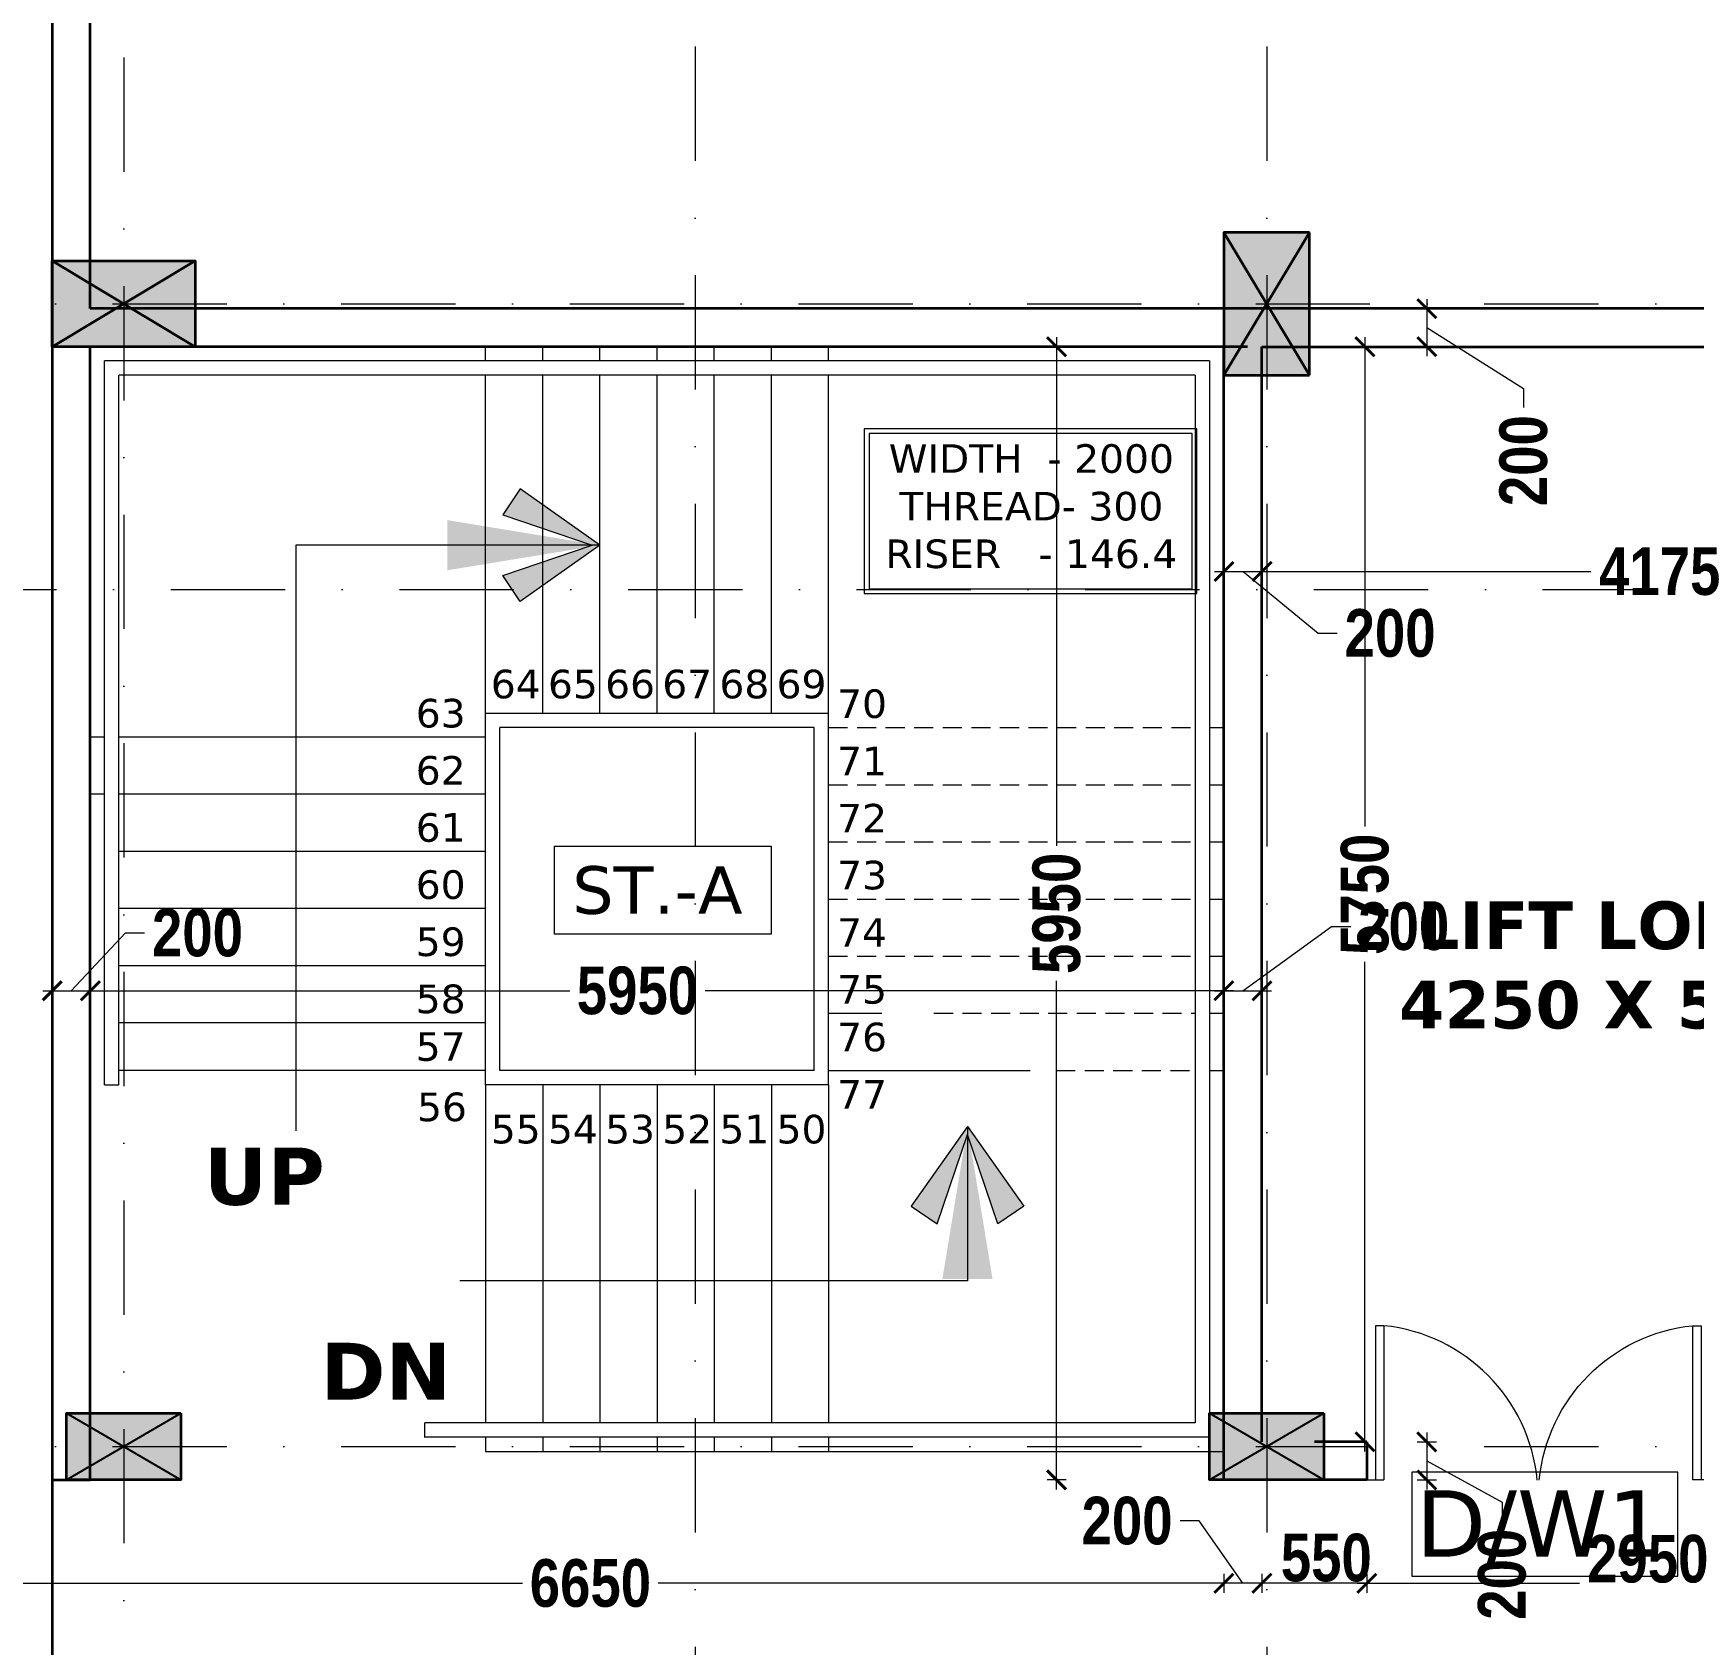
# Model space of a CAD drawing. Header units: millimetres. Extents: x -3092155 to 4513934, y -12317808 to 1850003.
# Drawn here: x -444989 to -436272, y -5524827 to -5516365 of the extents above; entities that cross this region are included whole.
import ezdxf

# ---------------------------------------------------------------- set-up
doc = ezdxf.new("R2010")
doc.units = ezdxf.units.MM
doc.header["$LTSCALE"] = 2
doc.header["$MEASUREMENT"] = 0
doc.header["$PDMODE"] = 34
doc.header["$PDSIZE"] = 500
doc.linetypes.add('DASHDOT', pattern=[1, 0.5, -0.25, 0, -0.25])
doc.linetypes.add('HIDDEN', pattern=[0.375, 0.25, -0.125])
doc.layers.add('AEROW', color=7, linetype='Continuous', lineweight=15, true_color=0x0d0d0d)
for name, color, linetype, lineweight in [('coloumn', 10, 'Continuous', 35), ('D DIM', 250, 'Continuous', 9), ('DIM', 27, 'Continuous', 5), ('DOOR', 27, 'Continuous', 5), ('DW1', 10, 'Continuous', 9), ('expen. jt.', 130, 'Continuous', 35), ('GRID', 251, 'DASHDOT', 5), ('RAILING', 47, 'Continuous', 13), ('SILL', 74, 'Continuous', 9), ('STAIR', 252, 'Continuous', 9), ('TEXT', 7, 'Continuous', 13), ('WAll', 250, 'Continuous', 35)]:
    doc.layers.add(name, color=color, linetype=linetype, lineweight=lineweight)
doc.styles.add('INNER DIM', font='ARIALNB.TTF', dxfattribs={"height": 250})
doc.styles.add('style2', font='verdana.ttf')
doc.dimstyles.new('external final', dxfattribs={"dimscale": 0, "dimtxt": 250, "dimasz": 100, "dimexe": 50, "dimexo": 50, "dimgap": 50, "dimtad": 0, "dimdec": 0, "dimzin": 0, "dimdsep": 46, "dimtxsty": 'INNER DIM', "dimblk": 'ARCHTICK', "dimcen": 100, "dimdle": 50, "dimclrd": 256, "dimclre": 256, "dimclrt": 256, "dimadec": 0, "dimazin": 0, "dimtfac": 1, "dimtdec": 0, "dimtix": 1, "dimtmove": 1, "dimatfit": 3, "dimfxl": 50, "dimfxlon": 1, "dimtolj": 1, "dimtzin": 0, "dimlwd": -1, "dimlwe": -1, "dimarcsym": 1})
doc.dimstyles.new('INNER DIM', dxfattribs={"dimscale": 0, "dimtxt": 250, "dimasz": 100, "dimexe": 50, "dimexo": 50, "dimgap": 50, "dimtad": 0, "dimdec": 0, "dimzin": 0, "dimdsep": 46, "dimtxsty": 'INNER DIM', "dimblk": 'ARCHTICK', "dimcen": 100, "dimdle": 50, "dimclrd": 256, "dimclre": 256, "dimclrt": 256, "dimadec": 0, "dimazin": 0, "dimtfac": 1, "dimtdec": 0, "dimtix": 1, "dimtmove": 2, "dimatfit": 3, "dimfxl": 50, "dimfxlon": 1, "dimtolj": 1, "dimtzin": 0, "dimlwd": -1, "dimlwe": -1, "dimarcsym": 1})

# ---------------------------------------------------------------- blocks, each defined once
blk = doc.blocks.new('_ArchTick')
at = {"color": 0, "linetype": 'ByBlock', "const_width": 0.15}
blk.add_lwpolyline([(-0.5, -0.5), (0.5, 0.5)], dxfattribs=at)
blk = doc.blocks.new('*D347')
at = {"layer": 'D DIM', "ltscale": 100, "transparency": 16777216}
for p, q in [((-438038.9, -5524503.7), (-436871.7, -5524503.7)), ((-437988.9, -5524453.7), (-437988.9, -5524553.7)), ((-434988.5, -5524503.7), (-436155.7, -5524503.7)), ((-435038.5, -5524453.7), (-435038.5, -5524553.7))]:
    blk.add_line(p, q, dxfattribs=at)
at = {"layer": 'Defpoints', "color": 0, "lineweight": 50, "ltscale": 100, "transparency": 16777216}
for p in [(-437988.9, -5523961.2), (-435038.5, -5523961.2), (-437988.9, -5524503.7)]:
    blk.add_point(p, dxfattribs=at)
at = {"layer": 'D DIM', "ltscale": 100, "transparency": 16777216, "xscale": 100, "yscale": 100, "zscale": 100, "rotation": 180}
blk.add_blockref('_ArchTick', (-437988.9, -5524503.7), dxfattribs=at)
at = {"layer": 'D DIM', "ltscale": 100, "transparency": 16777216, "xscale": 100, "yscale": 100, "zscale": 100}
blk.add_blockref('_ArchTick', (-435038.5, -5524503.7), dxfattribs=at)
at = {"layer": 'D DIM', "ltscale": 100, "transparency": 16777216, "insert": (-436513.7, -5524376.1), "char_height": 250, "attachment_point": 5, "style": 'INNER DIM'}
blk.add_mtext('\\A1;2950', dxfattribs=at)
blk = doc.blocks.new('*D348')
at = {"layer": 'D DIM', "ltscale": 100, "transparency": 16777216}
for p, q in [((-438538.9, -5524503.7), (-438638.9, -5524503.7)), ((-438538.9, -5524453.7), (-438538.9, -5524553.7)), ((-437988.9, -5524503.7), (-438538.9, -5524503.7)), ((-437988.9, -5524453.7), (-437988.9, -5524553.7)), ((-437988.9, -5524503.7), (-437888.9, -5524503.7))]:
    blk.add_line(p, q, dxfattribs=at)
at = {"layer": 'Defpoints', "color": 0, "lineweight": 50, "ltscale": 100, "transparency": 16777216}
for p in [(-438538.9, -5523611.2), (-437988.9, -5523961.2), (-438538.9, -5524503.7)]:
    blk.add_point(p, dxfattribs=at)
at = {"layer": 'D DIM', "ltscale": 100, "transparency": 16777216, "xscale": 100, "yscale": 100, "zscale": 100}
blk.add_blockref('_ArchTick', (-438538.9, -5524503.7), dxfattribs=at)
at = {"layer": 'D DIM', "ltscale": 100, "transparency": 16777216, "xscale": 100, "yscale": 100, "zscale": 100, "rotation": 180}
blk.add_blockref('_ArchTick', (-437988.9, -5524503.7), dxfattribs=at)
at = {"layer": 'D DIM', "ltscale": 100, "transparency": 16777216, "insert": (-438201.4, -5524370.1), "char_height": 250, "attachment_point": 5, "style": 'INNER DIM'}
blk.add_mtext('\\A1;550', dxfattribs=at)
blk = doc.blocks.new('*D349')
at = {"layer": 'D DIM', "ltscale": 100, "transparency": 16777216}
for p, q in [((-438868.8, -5524176), (-438968.8, -5524176)), ((-438638.9, -5524503.7), (-438868.8, -5524176)), ((-438488.9, -5524503.7), (-438788.9, -5524503.7)), ((-438738.9, -5524453.7), (-438738.9, -5524553.7)), ((-438538.9, -5524453.7), (-438538.9, -5524553.7))]:
    blk.add_line(p, q, dxfattribs=at)
at = {"layer": 'Defpoints', "color": 0, "lineweight": 50, "ltscale": 100, "transparency": 16777216}
for p in [(-438738.9, -5523611.2), (-438538.9, -5523611.2), (-438738.9, -5524503.7)]:
    blk.add_point(p, dxfattribs=at)
at = {"layer": 'D DIM', "ltscale": 100, "transparency": 16777216, "xscale": 100, "yscale": 100, "zscale": 100, "rotation": 180}
blk.add_blockref('_ArchTick', (-438738.9, -5524503.7), dxfattribs=at)
at = {"layer": 'D DIM', "ltscale": 100, "transparency": 16777216, "xscale": 100, "yscale": 100, "zscale": 100}
blk.add_blockref('_ArchTick', (-438538.9, -5524503.7), dxfattribs=at)
at = {"layer": 'D DIM', "ltscale": 100, "transparency": 16777216, "insert": (-439247.1, -5524176), "char_height": 250, "attachment_point": 5, "style": 'INNER DIM'}
blk.add_mtext('\\A1;200', dxfattribs=at)
blk = doc.blocks.new('*D350')
at = {"layer": 'D DIM', "ltscale": 100, "transparency": 16777216}
for p, q in [((-445439.4, -5524503.7), (-442419.7, -5524503.7)), ((-445389.4, -5524453.7), (-445389.4, -5524553.7)), ((-438688.9, -5524503.7), (-441708.6, -5524503.7)), ((-438738.9, -5524453.7), (-438738.9, -5524553.7))]:
    blk.add_line(p, q, dxfattribs=at)
at = {"layer": 'Defpoints', "color": 0, "lineweight": 50, "ltscale": 100, "transparency": 16777216}
for p in [(-438738.9, -5523611.2), (-445389.4, -5523961.2), (-445389.4, -5524503.7)]:
    blk.add_point(p, dxfattribs=at)
at = {"layer": 'D DIM', "ltscale": 100, "transparency": 16777216, "xscale": 100, "yscale": 100, "zscale": 100, "rotation": 180}
blk.add_blockref('_ArchTick', (-445389.4, -5524503.7), dxfattribs=at)
at = {"layer": 'D DIM', "ltscale": 100, "transparency": 16777216, "xscale": 100, "yscale": 100, "zscale": 100}
blk.add_blockref('_ArchTick', (-438738.9, -5524503.7), dxfattribs=at)
at = {"layer": 'D DIM', "ltscale": 100, "transparency": 16777216, "insert": (-442064.1, -5524503.7), "char_height": 250, "attachment_point": 5, "style": 'INNER DIM'}
blk.add_mtext('\\A1;6650', dxfattribs=at)
blk = doc.blocks.new('*D352')
at = {"layer": 'Defpoints', "color": 0, "lineweight": 50, "ltscale": 100, "transparency": 16777216}
for p in [(-444888.9, -5520936.2), (-444688.9, -5520936.2), (-444688.9, -5521392.5)]:
    blk.add_point(p, dxfattribs=at)
at = {"layer": 'DIM', "ltscale": 100, "transparency": 16777216}
for p, q in [((-444788.9, -5521392.5), (-444505, -5521088.8)), ((-444505, -5521088.8), (-444405, -5521088.8)), ((-444888.9, -5521342.5), (-444888.9, -5521442.5)), ((-444688.9, -5521342.5), (-444688.9, -5521442.5)), ((-444938.9, -5521392.5), (-444638.9, -5521392.5))]:
    blk.add_line(p, q, dxfattribs=at)
at = {"layer": 'DIM', "ltscale": 100, "transparency": 16777216, "xscale": 100, "yscale": 100, "zscale": 100, "rotation": 180}
blk.add_blockref('_ArchTick', (-444888.9, -5521392.5), dxfattribs=at)
at = {"layer": 'DIM', "ltscale": 100, "transparency": 16777216, "xscale": 100, "yscale": 100, "zscale": 100}
blk.add_blockref('_ArchTick', (-444688.9, -5521392.5), dxfattribs=at)
at = {"layer": 'DIM', "ltscale": 100, "transparency": 16777216, "insert": (-444126.7, -5521088.8), "char_height": 250, "attachment_point": 5, "style": 'INNER DIM'}
blk.add_mtext('\\A1;200', dxfattribs=at)
blk = doc.blocks.new('*D353')
at = {"layer": 'D DIM', "ltscale": 100, "transparency": 16777216}
for p, q in [((-444688.5, -5521342.5), (-444688.5, -5521442.5)), ((-438738.9, -5521342.5), (-438738.9, -5521442.5)), ((-444738.5, -5521392.5), (-442172.5, -5521392.5)), ((-438688.9, -5521392.5), (-441462.2, -5521392.5))]:
    blk.add_line(p, q, dxfattribs=at)
at = {"layer": 'Defpoints', "color": 0, "lineweight": 50, "ltscale": 100, "transparency": 16777216}
for p in [(-444688.5, -5520936.2), (-438738.9, -5521211.2), (-438738.9, -5521392.5)]:
    blk.add_point(p, dxfattribs=at)
at = {"layer": 'D DIM', "ltscale": 100, "transparency": 16777216, "xscale": 100, "yscale": 100, "zscale": 100, "rotation": 180}
blk.add_blockref('_ArchTick', (-444688.5, -5521392.5), dxfattribs=at)
at = {"layer": 'D DIM', "ltscale": 100, "transparency": 16777216, "xscale": 100, "yscale": 100, "zscale": 100}
blk.add_blockref('_ArchTick', (-438738.9, -5521392.5), dxfattribs=at)
at = {"layer": 'D DIM', "ltscale": 100, "transparency": 16777216, "insert": (-441817.4, -5521392.5), "char_height": 250, "attachment_point": 5, "style": 'INNER DIM'}
blk.add_mtext('\\A1;5950', dxfattribs=at)
blk = doc.blocks.new('*D354')
at = {"layer": 'D DIM', "ltscale": 100, "transparency": 16777216}
for p, q in [((-438638.9, -5521392.5), (-438173.3, -5521055.3)), ((-438173.3, -5521055.3), (-438073.3, -5521055.3)), ((-438738.9, -5521342.5), (-438738.9, -5521442.5)), ((-438538.9, -5521342.5), (-438538.9, -5521442.5)), ((-438788.9, -5521392.5), (-438488.9, -5521392.5))]:
    blk.add_line(p, q, dxfattribs=at)
at = {"layer": 'Defpoints', "color": 0, "lineweight": 50, "ltscale": 100, "transparency": 16777216}
for p in [(-438738.9, -5521186.2), (-438538.9, -5521127.3), (-438538.9, -5521392.5)]:
    blk.add_point(p, dxfattribs=at)
at = {"layer": 'D DIM', "ltscale": 100, "transparency": 16777216, "xscale": 100, "yscale": 100, "zscale": 100, "rotation": 180}
blk.add_blockref('_ArchTick', (-438738.9, -5521392.5), dxfattribs=at)
at = {"layer": 'D DIM', "ltscale": 100, "transparency": 16777216, "xscale": 100, "yscale": 100, "zscale": 100}
blk.add_blockref('_ArchTick', (-438538.9, -5521392.5), dxfattribs=at)
at = {"layer": 'D DIM', "ltscale": 100, "transparency": 16777216, "insert": (-437794.9, -5521055.3), "char_height": 250, "attachment_point": 5, "style": 'INNER DIM'}
blk.add_mtext('\\A1;200', dxfattribs=at)
blk = doc.blocks.new('*D364')
at = {"layer": 'D DIM', "ltscale": 100, "transparency": 16777216}
for p, q in [((-439616.8, -5517961.2), (-439616.8, -5520631)), ((-439566.8, -5518011.2), (-439666.8, -5518011.2)), ((-439616.8, -5524011.2), (-439616.8, -5521341.4)), ((-439566.8, -5523961.2), (-439666.8, -5523961.2))]:
    blk.add_line(p, q, dxfattribs=at)
at = {"layer": 'Defpoints', "color": 0, "lineweight": 50, "ltscale": 100, "transparency": 16777216}
for p in [(-439616.8, -5518011.2), (-438738.9, -5518011.2), (-438813.9, -5523961.2)]:
    blk.add_point(p, dxfattribs=at)
at = {"layer": 'D DIM', "ltscale": 100, "transparency": 16777216, "xscale": 100, "yscale": 100, "zscale": 100}
for p, rotation in [((-439616.8, -5518011.2), 90), ((-439616.8, -5523961.2), 270)]:
    blk.add_blockref('_ArchTick', p, dxfattribs=dict(at, rotation=rotation))
at = {"layer": 'D DIM', "ltscale": 100, "transparency": 16777216, "insert": (-439616.8, -5520986.2), "char_height": 250, "attachment_point": 5, "rotation": 90, "style": 'INNER DIM'}
blk.add_mtext('\\A1;5950', dxfattribs=at)
blk = doc.blocks.new('1000 DOOR R')
at = {"layer": 'DOOR', "color": 252, "ltscale": 200}
for p, q in [((-900, -900), (0, -900)), ((-900, -900), (-900, -950)), ((-900, -950), (0, -950)), ((0, -1000), (0, -900))]:
    blk.add_line(p, q, dxfattribs=at)
blk.add_arc((96.2, -1003), 1001.5, 95.46124, 174.09882, dxfattribs=at)
blk = doc.blocks.new('S.F')
at = {"layer": 'coloumn', "ltscale": 100}
for points in [[(47380.5, -5826356.2), (46930.5, -5826356.2), (46930.5, -5825606.2), (47380.5, -5825606.2)], [(41530.8, -5826206.2), (41530.8, -5825756.2), (40780.8, -5825756.2), (40780.8, -5826206.2)], [(41455.5, -5831806.2), (41455.5, -5832156.2), (40855.5, -5832156.2), (40855.5, -5831806.2)], [(47455.5, -5831806.2), (47455.5, -5832156.2), (46855.5, -5832156.2), (46855.5, -5831806.2)]]:
    blk.add_hatch(color=256, dxfattribs=at).paths.add_polyline_path(points)
for p, q in [((47380.5, -5825606.2), (46930.5, -5825606.2)), ((46930.5, -5825606.2), (46930.5, -5826356.2)), ((47380.5, -5826356.2), (47380.5, -5825606.2)), ((40780.8, -5826206.2), (40780.8, -5825756.2)), ((40780.8, -5825756.2), (41530.8, -5825756.2)), ((41530.8, -5825756.2), (41530.8, -5826206.2)), ((41530.8, -5826206.2), (40780.8, -5826206.2)), ((46930.5, -5826356.2), (47380.5, -5826356.2))]:
    blk.add_line(p, q, dxfattribs=at)
at = {"layer": 'coloumn', "lineweight": 25, "ltscale": 100}
for p, q in [((40855.5, -5832156.2), (41455.5, -5831806.2)), ((40855.5, -5831806.2), (41455.5, -5832156.2)), ((46855.5, -5832156.2), (47455.5, -5831806.2)), ((46855.5, -5831806.2), (47455.5, -5832156.2))]:
    blk.add_line(p, q, dxfattribs=at)
at = {"layer": 'coloumn', "ltscale": 100}
for points in [[(47380.5, -5826356.2), (46930.5, -5825606.2), (46930.5, -5826356.2), (47380.5, -5825606.2)], [(41530.8, -5826206.2), (40780.8, -5825756.2), (41530.8, -5825756.2), (40780.8, -5826206.2)]]:
    blk.add_lwpolyline(points, dxfattribs=at)
for points in [[(41455.5, -5831806.2), (41455.5, -5832156.2), (40855.5, -5832156.2), (40855.5, -5831806.2)], [(47455.5, -5831806.2), (47455.5, -5832156.2), (46855.5, -5832156.2), (46855.5, -5831806.2)]]:
    blk.add_lwpolyline(points, close=True, dxfattribs=at)
blk = doc.blocks.new('*D1053')
at = {"layer": 'D DIM', "ltscale": 100, "transparency": 16777216}
for p, q in [((-437673.6, -5517761.2), (-437673.6, -5518061.2)), ((-437723.6, -5517811.2), (-437623.6, -5517811.2)), ((-437673.6, -5517911.2), (-437165.8, -5518231.2)), ((-437723.6, -5518011.2), (-437623.6, -5518011.2)), ((-437165.8, -5518231.2), (-437165.8, -5518331.2))]:
    blk.add_line(p, q, dxfattribs=at)
at = {"layer": 'Defpoints', "color": 0, "lineweight": 50, "ltscale": 100, "transparency": 16777216}
for p in [(-438288.5, -5517811.2), (-438288.5, -5518011.2), (-437673.6, -5518011.2)]:
    blk.add_point(p, dxfattribs=at)
at = {"layer": 'D DIM', "ltscale": 100, "transparency": 16777216, "xscale": 100, "yscale": 100, "zscale": 100}
for p, rotation in [((-437673.6, -5517811.2), 90), ((-437673.6, -5518011.2), 270)]:
    blk.add_blockref('_ArchTick', p, dxfattribs=dict(at, rotation=rotation))
at = {"layer": 'D DIM', "ltscale": 100, "transparency": 16777216, "insert": (-437165.8, -5518609.5), "char_height": 250, "attachment_point": 5, "rotation": 90, "style": 'INNER DIM'}
blk.add_mtext('\\A1;200', dxfattribs=at)
blk = doc.blocks.new('*D1054')
at = {"layer": 'D DIM', "ltscale": 100, "transparency": 16777216}
for p, q in [((-437673.6, -5523711.2), (-437673.6, -5524011.2)), ((-437723.6, -5523761.2), (-437623.6, -5523761.2)), ((-437673.6, -5523861.2), (-437278.4, -5524077.7)), ((-437723.6, -5523961.2), (-437623.6, -5523961.2)), ((-437278.4, -5524077.7), (-437278.4, -5524177.7))]:
    blk.add_line(p, q, dxfattribs=at)
at = {"layer": 'Defpoints', "color": 0, "lineweight": 50, "ltscale": 100, "transparency": 16777216}
for p in [(-438201, -5523761.2), (-438195.2, -5523961.2), (-437673.6, -5523961.2)]:
    blk.add_point(p, dxfattribs=at)
at = {"layer": 'D DIM', "ltscale": 100, "transparency": 16777216, "xscale": 100, "yscale": 100, "zscale": 100}
for p, rotation in [((-437673.6, -5523761.2), 90), ((-437673.6, -5523961.2), 270)]:
    blk.add_blockref('_ArchTick', p, dxfattribs=dict(at, rotation=rotation))
at = {"layer": 'D DIM', "ltscale": 100, "transparency": 16777216, "insert": (-437278.4, -5524456.1), "char_height": 250, "attachment_point": 5, "rotation": 90, "style": 'INNER DIM'}
blk.add_mtext('\\A1;200', dxfattribs=at)
blk = doc.blocks.new('*D1055')
at = {"layer": 'D DIM', "ltscale": 100, "transparency": 16777216}
for p, q in [((-438788.5, -5519191.2), (-438488.5, -5519191.2)), ((-438738.5, -5519141.2), (-438738.5, -5519241.2)), ((-438638.5, -5519191.2), (-438244.8, -5519516)), ((-438538.5, -5519141.2), (-438538.5, -5519241.2)), ((-438244.8, -5519516), (-438144.8, -5519516))]:
    blk.add_line(p, q, dxfattribs=at)
at = {"layer": 'Defpoints', "color": 0, "lineweight": 50, "ltscale": 100, "transparency": 16777216}
for p in [(-438738.5, -5518161.2), (-438538.5, -5518161.2), (-438538.5, -5519191.2)]:
    blk.add_point(p, dxfattribs=at)
at = {"layer": 'D DIM', "ltscale": 100, "transparency": 16777216, "xscale": 100, "yscale": 100, "zscale": 100, "rotation": 180}
blk.add_blockref('_ArchTick', (-438738.5, -5519191.2), dxfattribs=at)
at = {"layer": 'D DIM', "ltscale": 100, "transparency": 16777216, "xscale": 100, "yscale": 100, "zscale": 100}
blk.add_blockref('_ArchTick', (-438538.5, -5519191.2), dxfattribs=at)
at = {"layer": 'D DIM', "ltscale": 100, "transparency": 16777216, "insert": (-437866.5, -5519516), "char_height": 250, "attachment_point": 5, "style": 'INNER DIM'}
blk.add_mtext('\\A1;200', dxfattribs=at)
blk = doc.blocks.new('*D1056')
at = {"layer": 'D DIM', "ltscale": 100, "transparency": 16777216}
for p, q in [((-438588.5, -5519191.2), (-436812.8, -5519191.2)), ((-438538.5, -5519141.2), (-438538.5, -5519241.2)), ((-434313.9, -5519191.2), (-436089.7, -5519191.2)), ((-434363.9, -5519141.2), (-434363.9, -5519241.2))]:
    blk.add_line(p, q, dxfattribs=at)
at = {"layer": 'Defpoints', "color": 0, "lineweight": 50, "ltscale": 100, "transparency": 16777216}
for p in [(-438538.5, -5518161.2), (-434363.9, -5518636.2), (-434363.9, -5519191.2)]:
    blk.add_point(p, dxfattribs=at)
at = {"layer": 'D DIM', "ltscale": 100, "transparency": 16777216, "xscale": 100, "yscale": 100, "zscale": 100, "rotation": 180}
blk.add_blockref('_ArchTick', (-438538.5, -5519191.2), dxfattribs=at)
at = {"layer": 'D DIM', "ltscale": 100, "transparency": 16777216, "xscale": 100, "yscale": 100, "zscale": 100}
blk.add_blockref('_ArchTick', (-434363.9, -5519191.2), dxfattribs=at)
at = {"layer": 'D DIM', "ltscale": 100, "transparency": 16777216, "insert": (-436451.2, -5519191.2), "char_height": 250, "attachment_point": 5, "style": 'INNER DIM'}
blk.add_mtext('\\A1;4175', dxfattribs=at)
blk = doc.blocks.new('*D1086')
at = {"layer": 'D DIM', "ltscale": 100, "transparency": 16777216}
for p, q in [((-437998.5, -5517961.2), (-437998.5, -5520531)), ((-437998.5, -5518011.2), (-438048.5, -5518011.2)), ((-437998.5, -5523811.2), (-437998.5, -5521241.4)), ((-437998.5, -5523761.2), (-438048.5, -5523761.2))]:
    blk.add_line(p, q, dxfattribs=at)
at = {"layer": 'Defpoints', "color": 0, "lineweight": 50, "ltscale": 100, "transparency": 16777216}
for p in [(-437992.7, -5518011.2), (-437998.5, -5523761.2), (-437988.1, -5523761.2)]:
    blk.add_point(p, dxfattribs=at)
at = {"layer": 'D DIM', "ltscale": 100, "transparency": 16777216, "xscale": 100, "yscale": 100, "zscale": 100}
for p, rotation in [((-437998.5, -5518011.2), 90), ((-437998.5, -5523761.2), 270)]:
    blk.add_blockref('_ArchTick', p, dxfattribs=dict(at, rotation=rotation))
at = {"layer": 'D DIM', "ltscale": 100, "transparency": 16777216, "insert": (-437998.5, -5520886.2), "char_height": 250, "attachment_point": 5, "rotation": 90, "style": 'INNER DIM'}
blk.add_mtext('\\A1;5750', dxfattribs=at)
blk = doc.blocks.new('airo')
at = {"layer": 'D DIM', "ltscale": 100}
blk.add_hatch(color=256, dxfattribs=at).paths.add_polyline_path([(-1332.3, 768.5), (-1172.9, 299.5), (-1036.9, 391.5), (-1332.3, 809.5), (-1627.6, 391.5), (-1491.6, 299.5)])
for p, q in [((-1332.3, 809.5), (-1627.6, 391.5)), ((-1332.3, 809.5), (-1036.9, 391.5)), ((-1491.6, 299.5), (-1332.3, 768.5)), ((-1172.9, 299.5), (-1332.3, 768.5)), ((-1627.6, 391.5), (-1491.6, 299.5)), ((-1036.9, 391.5), (-1172.9, 299.5))]:
    blk.add_line(p, q, dxfattribs=at)
at = {"layer": 'AEROW', "lineweight": 35, "ltscale": 100}
blk.add_leader([(-1332.3, 809.5), (-1332.3, 0), (1332.3, 0)], dimstyle='INNER DIM', override={"dimscale": 1, "dimasz": 800}, dxfattribs=at)

msp = doc.modelspace()

# ---------------------------------------------------------------- hatches: boundary and pattern name
at = {"layer": 'D DIM', "ltscale": 100}
msp.add_hatch(color=256, dxfattribs=at).paths.add_polyline_path([(-442055, -5519053.5), (-442524, -5519212.9), (-442432, -5519348.9), (-442013.9, -5519053.5), (-442432, -5518758.2), (-442524, -5518894.2)])

# ---------------------------------------------------------------- linework, layer by layer
for p, q in [((-442432, -5518758.2), (-442524, -5518894.2)), ((-442013.9, -5519053.5), (-442432, -5518758.2)), ((-442524, -5518894.2), (-442055, -5519053.5)), ((-442524, -5519212.9), (-442055, -5519053.5)), ((-442013.9, -5519053.5), (-442432, -5519348.9)), ((-442432, -5519348.9), (-442524, -5519212.9))]:
    msp.add_line(p, q, dxfattribs=at)
at = {"layer": 'DW1'}
msp.add_lwpolyline([(-436355.6, -5523919.9), (-437751.7, -5523919.9), (-437751.7, -5524466.3), (-436355.6, -5524466.3)], close=True, dxfattribs=at)
at = {"layer": 'expen. jt.', "ltscale": 100}
msp.add_line((-444889.3, -5514061.2), (-444889.3, -5526811.2), dxfattribs=at)
at = {"layer": 'GRID', "color": 5, "ltscale": 600}
for p, q in [((-444513.9, -5498491.5), (-444513.9, -5585571)), ((-441513.9, -5499634.4), (-441513.9, -5584428.2)), ((-438513.9, -5499634.4), (-438513.9, -5584428.2))]:
    msp.add_line(p, q, dxfattribs=at)
at = {"layer": 'GRID', "color": 6, "ltscale": 600}
for p, q in [((-460173.8, -5517786.2), (-367334.4, -5517786.2)), ((-461068.2, -5519286.2), (-366440.7, -5519286.2)), ((-460173.8, -5523786.2), (-367334.4, -5523786.2))]:
    msp.add_line(p, q, dxfattribs=at)
at = {"layer": 'RAILING', "ltscale": 100}
for p, q in [((-438814.3, -5518086.2), (-444614.3, -5518086.2)), ((-444614.3, -5521886.2), (-444614.3, -5518086.2)), ((-438814.3, -5518086.2), (-438814.3, -5523736.2)), ((-438889.3, -5518161.2), (-444539.3, -5518161.2)), ((-444539.3, -5521886.2), (-444539.3, -5518161.2)), ((-438889.3, -5518161.2), (-438889.3, -5523661.2)), ((-440814.3, -5519936.2), (-442614.3, -5519936.2)), ((-442614.3, -5521886.2), (-442614.3, -5519936.2)), ((-440814.3, -5521886.2), (-440814.3, -5519936.2)), ((-440889.3, -5520011.2), (-442539.3, -5520011.2)), ((-442539.3, -5521811.2), (-442539.3, -5520011.2)), ((-440889.3, -5521811.2), (-440889.3, -5520011.2)), ((-444614.3, -5521886.2), (-444539.3, -5521886.2)), ((-440812.9, -5521886.2), (-442614.3, -5521886.2)), ((-440887.9, -5521811.2), (-442539.3, -5521811.2)), ((-438889.3, -5523661.2), (-442933, -5523661.2)), ((-442933, -5523736.2), (-442933, -5523661.2)), ((-438814.3, -5523736.2), (-442937.4, -5523736.2))]:
    msp.add_line(p, q, dxfattribs=at)
at = {"layer": 'RAILING', "color": 1, "ltscale": 100}
msp.add_lwpolyline([(-442252.3, -5520632.9), (-441114.8, -5520632.9), (-441114.8, -5521095.9), (-442252.3, -5521095.9)], close=True, dxfattribs=at)
at = {"layer": 'STAIR', "ltscale": 100}
for p, q in [((-442614.3, -5518086.2), (-442614.3, -5518011.2)), ((-442314.3, -5518086.2), (-442314.3, -5518011.2)), ((-442014.3, -5518086.2), (-442014.3, -5518011.2)), ((-441714.3, -5518086.2), (-441714.3, -5518011.2)), ((-441414.3, -5518086.2), (-441414.3, -5518011.2)), ((-441114.3, -5518086.2), (-441114.3, -5518011.2)), ((-440814.3, -5518086.2), (-440814.3, -5518011.2)), ((-442614.3, -5519936.2), (-442614.3, -5518161.2)), ((-442314.3, -5519936.2), (-442314.3, -5518161.2)), ((-442014.3, -5519936.2), (-442014.3, -5518161.2)), ((-441714.3, -5519936.2), (-441714.3, -5518161.2)), ((-441414.3, -5519936.2), (-441414.3, -5518161.2)), ((-441114.3, -5519936.2), (-441114.3, -5518161.2)), ((-440814.3, -5519936.2), (-440814.3, -5518161.2)), ((-444614.7, -5520061.2), (-444689.7, -5520061.2)), ((-442614.3, -5520061.2), (-444539.3, -5520061.2)), ((-438814.3, -5520011.2), (-438739.3, -5520011.2)), ((-438814.3, -5520311.2), (-438739.3, -5520311.2)), ((-444614.7, -5520361.2), (-444689.7, -5520361.2)), ((-442614.3, -5520361.2), (-444539.3, -5520361.2)), ((-442614.3, -5520661.2), (-444539.3, -5520661.2)), ((-438814.3, -5520611.2), (-438739.3, -5520611.2)), ((-438814.3, -5520911.2), (-438739.3, -5520911.2)), ((-442614.3, -5520961.2), (-444539.3, -5520961.2)), ((-442614.3, -5521261.2), (-444539.3, -5521261.2)), ((-438814.3, -5521211.2), (-438739.3, -5521211.2)), ((-440814.3, -5521511.2), (-440534.3, -5521511.2)), ((-438814.3, -5521511.2), (-438739.3, -5521511.2)), ((-438814.3, -5521511.2), (-438739.3, -5521511.2)), ((-442614.3, -5521561.2), (-444539.3, -5521561.2)), ((-442614.3, -5521811.2), (-444539.3, -5521811.2)), ((-442614.3, -5521886.2), (-442614.3, -5523661.2)), ((-442314.3, -5521886.2), (-442314.3, -5523661.2)), ((-442014.3, -5521886.2), (-442014.3, -5523661.2)), ((-441714.3, -5521886.2), (-441714.3, -5523661.2)), ((-441414.3, -5521886.2), (-441414.3, -5523661.2)), ((-441114.3, -5521886.2), (-441114.3, -5523661.2)), ((-440814.3, -5521811.2), (-439755.7, -5521811.2)), ((-440814.3, -5521886.2), (-440814.3, -5523661.2)), ((-438814.3, -5521811.2), (-438739.3, -5521811.2)), ((-438814.3, -5521811.2), (-438739.3, -5521811.2)), ((-442614.1, -5523736.2), (-442614.1, -5523811.2)), ((-442614.1, -5523811.2), (-438739.3, -5523811.2)), ((-442314.1, -5523736.2), (-442314.1, -5523811.2)), ((-442014.1, -5523736.2), (-442014.1, -5523811.2)), ((-441714.1, -5523736.2), (-441714.1, -5523811.2)), ((-441414.1, -5523736.2), (-441414.1, -5523811.2)), ((-441114.1, -5523736.2), (-441114.1, -5523811.2)), ((-440814.1, -5523736.2), (-440814.1, -5523811.2))]:
    msp.add_line(p, q, dxfattribs=at)
at = {"layer": 'STAIR', "linetype": 'HIDDEN', "ltscale": 200}
for p, q in [((-440814.3, -5520011.2), (-438889.3, -5520011.2)), ((-440814.3, -5520311.2), (-438889.3, -5520311.2)), ((-440814.3, -5520611.2), (-438889.3, -5520611.2)), ((-440814.3, -5520911.2), (-438889.3, -5520911.2)), ((-440814.3, -5521211.2), (-438889.3, -5521211.2)), ((-440260.7, -5521511.2), (-438889.3, -5521511.2)), ((-439619.4, -5521811.2), (-438889.3, -5521811.2))]:
    msp.add_line(p, q, dxfattribs=at)
at = {"layer": 'TEXT', "ltscale": 100}
for points in [[(-438880.8, -5518442.1), (-440626.5, -5518442.1), (-440626.5, -5519307.9), (-438880.8, -5519307.9)], [(-438905.8, -5518467.1), (-440601.5, -5518467.1), (-440601.5, -5519282.9), (-438905.8, -5519282.9)]]:
    msp.add_lwpolyline(points, close=True, dxfattribs=at)
at = {"layer": 'WAll', "ltscale": 100}
for p, q in [((-444689.3, -5517811.2), (-444689.3, -5514061.2)), ((-432339.3, -5517811.2), (-444689.3, -5517811.2)), ((-438614.3, -5518011.2), (-444889.3, -5518011.2)), ((-444689.3, -5523961.2), (-444689.3, -5518011.2)), ((-438739.3, -5523961.2), (-438739.3, -5518011.2)), ((-438539.4, -5518011.2), (-434364.4, -5518011.2)), ((-438538.9, -5523761.2), (-438538.9, -5518011.2)), ((-437988.6, -5523761.2), (-438263.9, -5523761.2)), ((-437988.6, -5523761.2), (-437988.6, -5523961.2)), ((-444889.3, -5523961.2), (-444689.3, -5523961.2)), ((-437988.6, -5523961.2), (-438263.9, -5523961.2))]:
    msp.add_line(p, q, dxfattribs=at)

# ---------------------------------------------------------------- block references
at = {"layer": 'coloumn'}
msp.add_blockref('S.F', (-485670.2, 308195), dxfattribs=at)
at = {"layer": 'D DIM', "xscale": -1}
msp.add_blockref('airo', (-441417.2, -5522915.1), dxfattribs=at)
at = {"layer": 'SILL', "ltscale": 0.1, "xscale": 0.900000000023283, "yscale": 0.900000000023283, "zscale": 0.900000000403865, "rotation": 270}
msp.add_blockref('1000 DOOR R', (-437088.6, -5523961.2), dxfattribs=at)
at = {"layer": 'SILL', "ltscale": 0.1, "extrusion": (0, 0, -1), "xscale": 0.900000000023283, "yscale": 0.900000000023283, "zscale": -0.900000000403865, "rotation": 270}
msp.add_blockref('1000 DOOR R', (437088.6, -5523961.2), dxfattribs=at)

# ---------------------------------------------------------------- texts
at = {"layer": 'DW1', "style": 'style2'}
msp.add_text('D/W1', height=350, dxfattribs=at).set_placement((-437732, -5524364.7))
at = {"layer": 'TEXT', "ltscale": 0.1, "attachment_point": 5, "style": 'style2'}
for s, insert, char_height in [('WIDTH  - 2000 \\PTHREAD- 300 \\PRISER   - 146.4 ', (-439749.6, -5518849.8), 150), ('64', (-442456, -5519783.7), 150), ('65', (-442156, -5519783.7), 150), ('66', (-441856, -5519783.7), 150), ('67', (-441556, -5519783.7), 150), ('68', (-441256, -5519783.7), 150), ('69', (-440956, -5519783.7), 150), ('63', (-442850.1, -5519936.7), 150), ('70', (-440638.1, -5519886.7), 150), ('71', (-440638.1, -5520186.7), 150), ('62', (-442850.1, -5520236.7), 150), ('72', (-440638.1, -5520486.7), 150), ('61', (-442850.1, -5520536.7), 150), ('60', (-442850.1, -5520836.7), 150), ('73', (-440638.1, -5520786.7), 150), ('74', (-440638.1, -5521086.7), 150), ('59', (-442850.1, -5521136.7), 150), ('58', (-442850.1, -5521436.7), 150), ('75', (-440638.1, -5521386.7), 150), ('57', (-442850.1, -5521686.7), 150), ('76', (-440638.1, -5521636.7), 150), ('77', (-440638.1, -5521936.7), 150), ('56', (-442843.2, -5522003.7), 150), ('55', (-442456, -5522120.5), 150), ('54', (-442156, -5522120.5), 150), ('53', (-441856, -5522120.5), 150), ('52', (-441556, -5522120.5), 150), ('51', (-441256, -5522120.5), 150), ('50', (-440956, -5522120.5), 150), ('{\\fVerdana|b1|i0|c0|p34;UP}', (-443776.4, -5522369.4), 300), ('{\\fVerdana|b1|i0|c0|p34;DN}', (-443137.9, -5523390.4), 300)]:
    msp.add_mtext(s, dxfattribs=dict(at, insert=insert, char_height=char_height))
at = {"layer": 'TEXT', "ltscale": 100, "insert": (-442159.8, -5520738.7), "char_height": 250, "width": 626.595, "attachment_point": 1, "style": 'style2'}
msp.add_mtext('ST.-A', dxfattribs=at)
at = {"layer": 'TEXT', "ltscale": 0.1, "insert": (-436613.8, -5521259.5), "char_height": 250, "width": 3864.686, "attachment_point": 5, "style": 'style2'}
msp.add_mtext('{\\fVerdana|b1|i0|c0|p34;LIFT LOBBY\\P4250 X 5750}', dxfattribs=at)

# ---------------------------------------------------------------- dimensions: what is measured, and where the dimension line sits
at = {"layer": 'D DIM', "ltscale": 100}
for base, p1, p2, picture, middle in [((-437673.6, -5518011.2), (-438288.5, -5517811.2), (-438288.5, -5518011.2), '*D1053', (-437165.8, -5518381.2)), ((-437673.6, -5523961.2), (-438201, -5523761.2), (-438195.2, -5523961.2), '*D1054', (-437278.4, -5524227.7))]:
    dim = msp.add_linear_dim(base=base, p1=p1, p2=p2, angle=90, dimstyle='INNER DIM', override={"dimscale": 1, "dimtmove": 1}, dxfattribs=at)
    dim.commit()
    dim.dimension.update_dxf_attribs({"geometry": picture, "text_midpoint": middle, "dimtype": 160})
for base, p1, p2, picture, middle in [((-439616.8, -5518011.2), (-438813.9, -5523961.2), (-438738.9, -5518011.2), '*D364', (-439616.8, -5520986.2)), ((-437998.5, -5523761.2), (-437992.7, -5518011.2), (-437988.1, -5523761.2), '*D1086', (-437998.5, -5520886.2))]:
    dim = msp.add_linear_dim(base=base, p1=p1, p2=p2, angle=90, dimstyle='external final', override={"dimscale": 1}, dxfattribs=at)
    dim.commit()
    dim.dimension.update_dxf_attribs({"geometry": picture, "text_midpoint": middle})
for base, p1, p2, override, picture, middle in [((-438538.5, -5519191.2), (-438738.5, -5518161.2), (-438538.5, -5518161.2), {"dimscale": 1, "dimtmove": 1}, '*D1055', (-438094.8, -5519516)), ((-438738.9, -5521392.5), (-444688.5, -5520936.2), (-438738.9, -5521211.2), {"dimscale": 1}, '*D353', (-441817.4, -5521392.5)), ((-438538.9, -5521392.5), (-438738.9, -5521186.2), (-438538.9, -5521127.3), {"dimscale": 1}, '*D354', (-438023.3, -5521055.3)), ((-438738.9, -5524503.7), (-438538.9, -5523611.2), (-438738.9, -5523611.2), {"dimscale": 1}, '*D349', (-439018.8, -5524176)), ((-438538.9, -5524503.7), (-437988.9, -5523961.2), (-438538.9, -5523611.2), {"dimscale": 1}, '*D348', (-438201.4, -5524370.1)), ((-437988.9, -5524503.7), (-435038.5, -5523961.2), (-437988.9, -5523961.2), {"dimscale": 1}, '*D347', (-436513.7, -5524376.1))]:
    dim = msp.add_linear_dim(base=base, p1=p1, p2=p2, dimstyle='external final', override=override, dxfattribs=at)
    dim.commit()
    dim.dimension.update_dxf_attribs({"geometry": picture, "text_midpoint": middle, "dimtype": 160})
for base, p1, p2, picture, middle in [((-434363.9, -5519191.2), (-438538.5, -5518161.2), (-434363.9, -5518636.2), '*D1056', (-436451.2, -5519191.2)), ((-445389.3873, -5524503.6544), (-438738.9093, -5523611.2065), (-445389.3873, -5523961.2133), '*D350', (-442064.1483, -5524503.6544))]:
    dim = msp.add_linear_dim(base=base, p1=p1, p2=p2, dimstyle='external final', override={"dimscale": 1}, dxfattribs=at)
    dim.commit()
    dim.dimension.update_dxf_attribs({"geometry": picture, "text_midpoint": middle})
at = {"layer": 'DIM', "ltscale": 100}
dim = msp.add_linear_dim(base=(-444688.9, -5521392.5), p1=(-444888.9, -5520936.2), p2=(-444688.9, -5520936.2), dimstyle='external final', override={"dimscale": 1}, dxfattribs=at)
dim.commit()
dim.dimension.update_dxf_attribs({"geometry": '*D352', "text_midpoint": (-444355, -5521088.8), "dimtype": 160})

# ---------------------------------------------------------------- leaders
at = {"layer": 'AEROW', "lineweight": 35, "ltscale": 100}
msp.add_leader([(-442014.3, -5519053.5), (-443610.5, -5519053.5), (-443610.5, -5522127.9)], dimstyle='INNER DIM', override={"dimscale": 1, "dimasz": 800}, dxfattribs=at)

doc.saveas('drawing.dxf')
